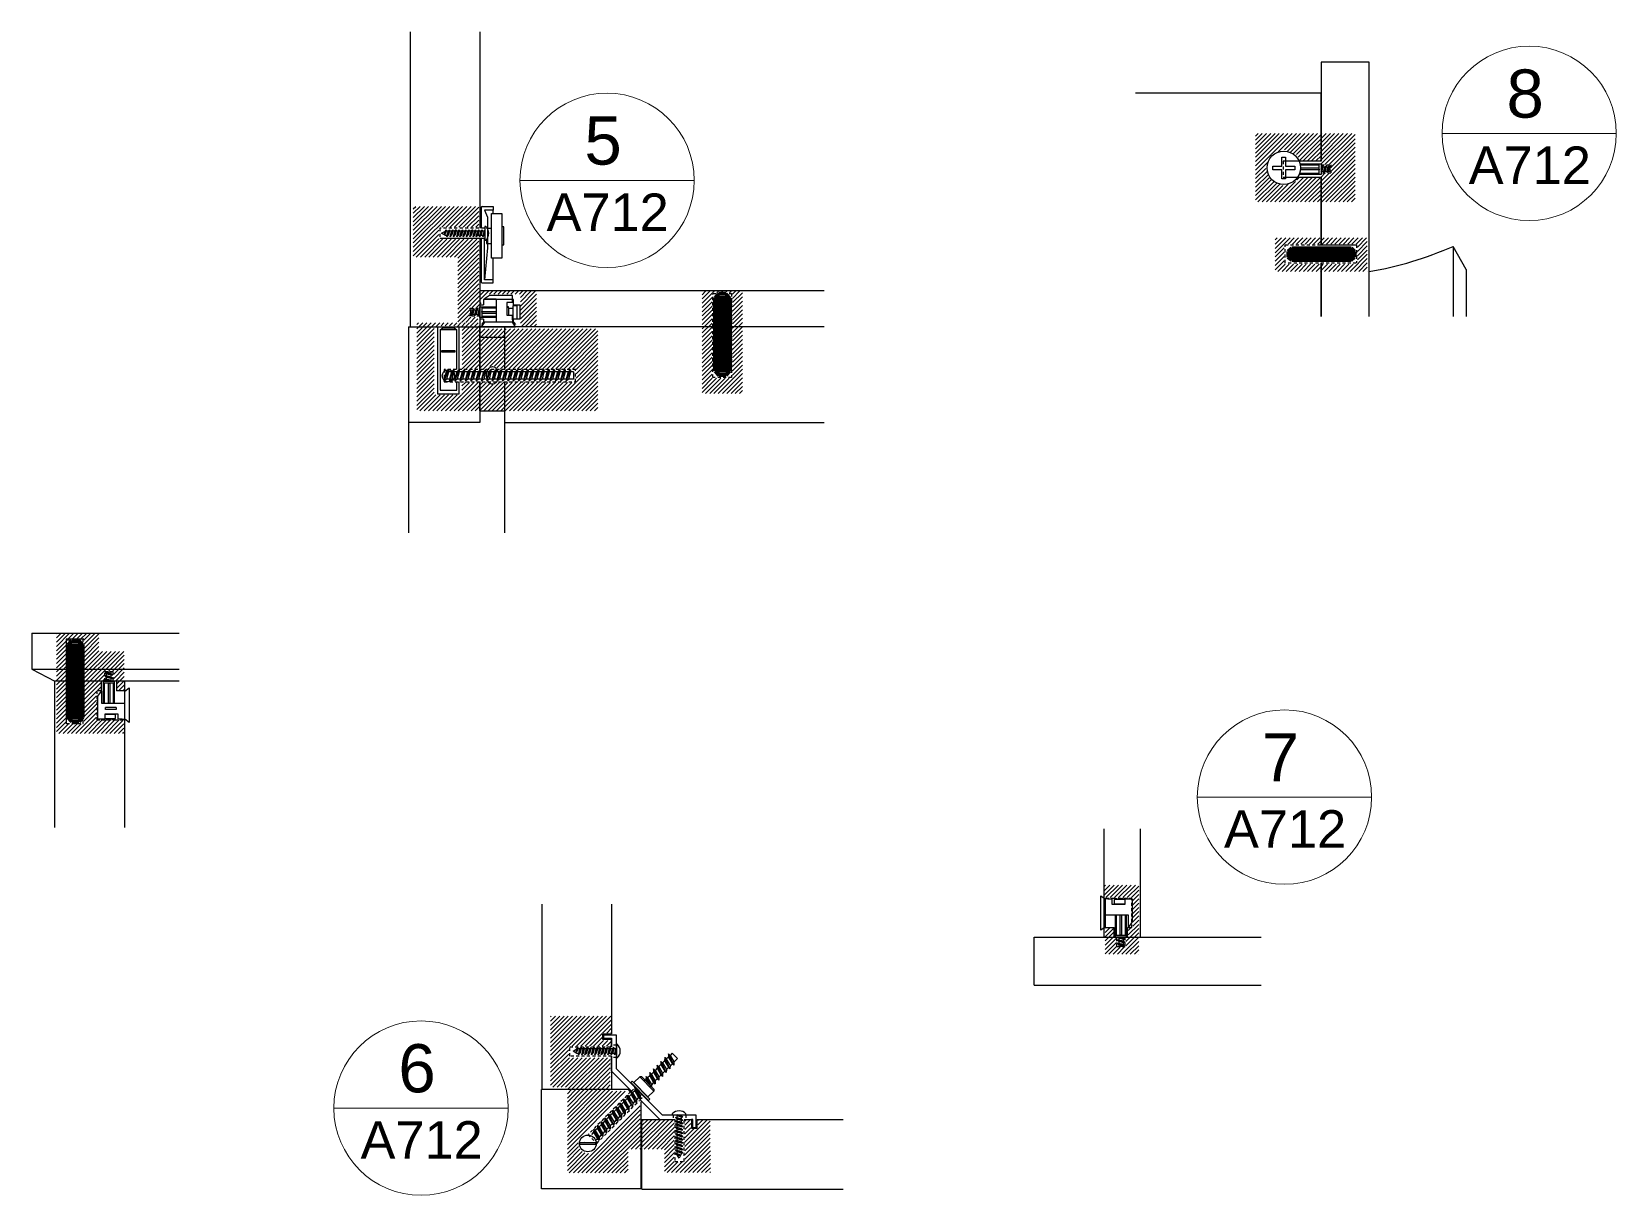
# Model space of a CAD drawing. Header units: centimetres. Extents: x -118 to 1001, y -481 to 203.
# Drawn here: x 216.2 to 282.1, y 147.7 to 196 of the extents above; entities that cross this region are included whole.
import ezdxf
from ezdxf.enums import TextEntityAlignment as Align

# ---------------------------------------------------------------- set-up
doc = ezdxf.new("R2010")
doc.units = ezdxf.units.CM
doc.header["$MEASUREMENT"] = 0
doc.linetypes.add('HIDDEN2', pattern=[0.1875, 0.125, -0.0625])
doc.layers.add('A-ANNO-SYMB', color=253, linetype='Continuous', lineweight=18)
for name, color, linetype in [('A-Furn', 8, 'Continuous'), ('linee di prosp', 6, 'Continuous'), ('linee in prospettp', 252, 'Continuous'), ('retini', 245, 'Continuous'), ('viti e cerniere', 3, 'Continuous')]:
    doc.layers.add(name, color=color, linetype=linetype)
doc.styles.get("Standard").update_dxf_attribs({"font": 'Arial.ttf'})
pattern_1 = [(45, (-139.67396, 139.03277), (-0.088388348, 0.088388348), [])]
pattern_2 = [(45, (-124.91577, 194.43001), (-0.088388348, 0.088388348), [])]
pattern_3 = [(45, (144.39086, -149.11735), (-0.088388348, 0.088388348), [])]

# ---------------------------------------------------------------- blocks, each defined once
blk = doc.blocks.new('tassello')
at = {"layer": 'viti e cerniere', "linetype": 'ByBlock', "lineweight": 100}
for p, q in [((0, 0.513), (0.209, 0.7)), ((0, 0.513), (0, 0.175)), ((0.209, 0), (0, 0.175)), ((0.209, 0.7), (3.709, 0.7)), ((0.209, 0.7), (0.209, 0)), ((0.209, 0.7), (0.209, 0.525)), ((0.209, 0.525), (0.745, 0.525)), ((0.209, 0.35), (0.902, 0.35)), ((0.902, 0.175), (0.209, 0.175)), ((0.745, 0.525), (3.709, 0.525)), ((0.902, 0.35), (0.902, 0.35)), ((0.902, 0.35), (3.709, 0.35)), ((0.902, 0.175), (3.709, 0.175)), ((3.918, 0.513), (3.709, 0.7)), ((3.709, 0.7), (3.709, 0)), ((3.709, 0), (3.918, 0.175)), ((3.918, 0.513), (3.918, 0.175)), ((3.709, 0), (0.209, 0))]:
    blk.add_line(p, q, dxfattribs=at)

msp = doc.modelspace()

# ---------------------------------------------------------------- hatches: boundary and pattern name
at = {"layer": 'retini', "ltscale": 3}
h = msp.add_hatch(dxfattribs=at)
h.set_pattern_fill('ANSI31', color=256)
h.set_pattern_definition(pattern_3)
h.paths.add_polyline_path([(269.778, 191.809), (267.557, 191.809), (267.075, 191.809), (267.075, 188.974), (269.778, 188.974), (269.778, 189.985), (268.845, 189.985), (268.76, 189.84), (268.258, 189.635), (268.056, 189.718, -0.058774), (267.906, 189.781), (267.717, 189.858), (267.487, 190.378), (267.712, 190.935), (268.24, 191.147), (268.803, 190.927), (268.893, 190.691), (269.778, 190.691)])
h.paths.add_polyline_path([(271.206, 191.809), (269.794, 191.809), (269.794, 190.691), (269.816, 190.691), (269.816, 190.524), (270.219, 190.524), (270.219, 190.15), (269.805, 190.15), (269.805, 189.985), (269.794, 189.985), (269.794, 188.974), (271.206, 188.974)])
h = msp.add_hatch(dxfattribs=at)
h.set_pattern_fill('ANSI31', color=256)
h.set_pattern_definition(pattern_2)
h.paths.add_polyline_path([(234.807, 187.428), (233.145, 187.428), (233.145, 187.923), (234.803, 187.923), (234.803, 188.789), (232.083, 188.789), (232.083, 186.684), (233.929, 186.684), (233.929, 183.969), (234.766, 183.97), (234.766, 184.183), (234.403, 184.183), (234.403, 184.592), (234.81, 184.592), (234.845, 184.666), (234.845, 185.275), (234.807, 185.275)])
h.paths.add_polyline_path([(235.228, 185.138), (236.535, 185.138), (236.535, 183.819), (237.201, 183.819), (237.201, 185.275), (234.845, 185.275), (234.845, 184.696), (234.859, 184.696), (234.985, 184.966)])
h = msp.add_hatch(dxfattribs=at)
h.set_pattern_fill('ANSI31', color=256)
h.set_pattern_definition(pattern_3)
h.paths.add_polyline_path([(269.778, 187.481), (267.886, 187.481), (267.886, 186.089), (269.778, 186.089), (269.778, 186.388), (268.262, 186.388), (268.262, 187.224), (269.778, 187.224)])
h.paths.add_polyline_path([(271.71, 187.481), (269.794, 187.481), (269.794, 187.224), (271.299, 187.224), (271.299, 186.388), (269.794, 186.388), (269.794, 186.089), (271.71, 186.089)])
h = msp.add_hatch(dxfattribs=at)
h.set_pattern_fill('ANSI31', color=256)
h.set_pattern_definition(pattern_2)
h.paths.add_polyline_path([(244.492, 185.206), (245.339, 185.206), (245.339, 183.791), (245.753, 183.791), (245.753, 185.269), (244.079, 185.269), (244.079, 183.791), (244.492, 183.791)])
h.paths.add_polyline_path([(244.492, 183.791), (244.079, 183.791), (244.079, 181.022), (245.753, 181.022), (245.753, 183.791), (245.339, 183.791), (245.339, 181.657), (244.492, 181.657)])
h = msp.add_hatch(dxfattribs=at)
h.set_pattern_fill('ANSI31', color=256)
h.set_pattern_definition(pattern_2)
h.paths.add_polyline_path([(232.956, 183.765), (233.17, 183.791), (232.234, 183.791), (232.234, 180.299), (234.845, 180.299), (234.845, 181.477), (234.82, 181.477), (234.105, 181.477), (234.105, 180.96), (232.956, 180.96)])
h.paths.add_polyline_path([(234.845, 183.791), (234.111, 183.791), (234.111, 182.048), (234.845, 182.048)], flags=17)
h.paths.add_polyline_path([(234.845, 183.947), (232.234, 183.947), (232.234, 183.791), (233.17, 183.791), (233.172, 183.825), (233.925, 183.825), (233.925, 183.791), (234.845, 183.791)])
edge = h.paths.add_edge_path()
edge.add_line((235.887, 183.357), (234.845, 183.357))
edge.add_line((234.845, 183.357), (234.845, 182.048))
edge.add_line((234.845, 182.048), (235.161, 182.048))
edge.add_arc((235.375, 181.91), 0.254, 32.73759, 147.26241, ccw=False)
edge.add_line((235.588, 182.048), (235.887, 182.048))
edge.add_line((235.887, 182.048), (235.887, 183.357))
edge = h.paths.add_edge_path()
edge.add_line((235.887, 181.477), (235.583, 181.477))
edge.add_arc((235.392, 181.61), 0.232, 214.73568, 325.26432, ccw=False)
edge.add_line((235.201, 181.477), (234.845, 181.477))
edge.add_line((234.845, 181.477), (234.845, 180.299))
edge.add_line((234.845, 180.299), (235.887, 180.299))
edge.add_line((235.887, 180.299), (235.887, 181.477))
h.paths.add_polyline_path([(235.887, 183.703), (234.845, 183.703), (234.845, 183.357), (235.887, 183.357)])
h.paths.add_polyline_path([(239.754, 183.703), (235.887, 183.703), (235.887, 182.048), (238.85, 182.048), (238.85, 181.477), (235.887, 181.477), (235.887, 180.299), (239.754, 180.299)])
h = msp.add_hatch(dxfattribs=at)
h.set_pattern_fill('ANSI31', color=256)
h.set_pattern_definition(pattern_1)
h.paths.add_polyline_path([(220.079, 170.316), (219.026, 170.316), (219.026, 171.07), (217.258, 171.07), (217.258, 169.571), (217.659, 169.571), (217.659, 170.821), (218.397, 170.817), (218.397, 169.571), (220.079, 169.571)])
h.paths.add_polyline_path([(219.256, 169.511), (219.631, 169.511), (219.631, 169.094), (219.789, 169.094), (219.789, 169.071), (220.079, 169.071), (220.079, 169.571), (218.397, 169.571), (218.397, 169.071), (219.106, 169.071), (219.106, 169.094), (219.256, 169.094)])
h.paths.add_polyline_path([(217.659, 169.571), (217.258, 169.571), (217.258, 169.071), (217.659, 169.071)])
h.paths.add_polyline_path([(217.659, 169.071), (217.258, 169.071), (217.258, 166.91), (220.059, 166.91), (220.059, 167.455), (218.922, 167.455), (218.92, 168.692), (219.106, 168.692), (219.106, 169.071), (218.397, 169.071), (218.397, 167.31), (217.659, 167.31)])
at = {"layer": 'retini'}
h = msp.add_hatch(dxfattribs=at)
h.set_pattern_fill('ANSI31', color=256)
h.set_pattern_definition(pattern_1)
h.paths.add_polyline_path([(220.082, 169.065), (219.767, 169.065), (219.767, 168.682), (220.082, 168.682)])
at = {"layer": 'retini', "ltscale": 3}
h = msp.add_hatch(dxfattribs=at)
h.set_pattern_fill('ANSI31', color=256)
h.set_pattern_definition([(45, (247.22839, -159.88806), (-0.08838835, 0.08838835), [])])
h.paths.add_polyline_path([(261.294, 158.437), (261.183, 158.437), (261.183, 158.454), (260.822, 158.454), (260.822, 157.743), (262.218, 157.743), (262.218, 158.454), (261.784, 158.454), (261.784, 158.434), (261.681, 158.434), (261.681, 158.028), (261.294, 158.028)])
h.paths.add_polyline_path([(261.183, 158.835), (260.821, 158.835), (260.822, 158.454), (261.183, 158.454)], flags=17)
h.paths.add_polyline_path([(262.218, 160.609), (260.796, 160.609), (260.796, 160.091), (261.968, 160.091), (261.968, 158.832), (261.784, 158.832), (261.784, 158.454), (262.218, 158.454)])
h = msp.add_hatch(dxfattribs=at)
h.set_pattern_fill('ANSI31', color=256)
h.set_pattern_definition([(45, (-116.99692, 96.28205), (-0.088388348, 0.088388348), [])])
h.paths.add_polyline_path([(240.303, 155.17), (237.785, 155.17), (237.785, 152.228), (238.483, 152.228), (238.483, 152.142), (240.263, 152.142), (240.263, 153.446), (238.542, 153.446), (238.542, 153.923), (240.298, 153.923), (240.298, 154.161), (239.93, 154.161), (239.93, 154.466), (240.303, 154.466)])
h.paths.add_polyline_path([(241.047, 152.058), (240.263, 152.058), (240.263, 152.122), (238.483, 152.122), (238.483, 148.666), (241.007, 148.666), (241.007, 149.654), (241.544, 149.654), (241.544, 150.852), (241.511, 150.852), (241.511, 151.605), (239.765, 149.848, -2.138287), (239.319, 150.315)])
h.paths.add_polyline_path([(242.923, 150.852), (241.583, 150.852), (241.583, 149.654), (242.519, 149.654), (242.519, 148.677), (244.429, 148.677), (244.414, 150.861), (243.908, 150.861), (243.908, 150.488), (243.611, 150.488), (243.611, 150.856), (243.367, 150.856), (243.367, 149.117), (242.923, 149.117)])

# ---------------------------------------------------------------- linework, layer by layer
at = {"linetype": 'Continuous', "lineweight": 20}
for p, q in [((274.816, 191.819), (282.057, 191.819)), ((236.512, 189.868), (243.753, 189.868)), ((264.651, 164.265), (271.891, 164.265)), ((228.784, 151.354), (236.024, 151.354))]:
    msp.add_line(p, q, dxfattribs=at)
at = {"layer": 'A-ANNO-SYMB', "linetype": 'Continuous', "lineweight": 20}
for centre in [(278.436, 191.819), (240.132, 189.868), (268.271, 164.265), (232.404, 151.354)]:
    msp.add_circle(centre, 3.62, dxfattribs=at)
at = {"layer": 'A-Furn'}
for p, q in [((231.947, 196.039), (231.947, 183.791)), ((234.845, 196.039), (234.845, 187.88)), ((269.794, 194.77), (269.794, 190.661)), ((271.794, 194.77), (269.794, 194.77)), ((271.794, 184.211), (271.794, 194.77)), ((262.089, 193.502), (269.778, 193.502)), ((269.778, 193.502), (269.778, 190.661)), ((269.794, 190.506), (269.794, 190.172)), ((269.778, 190.005), (269.778, 187.187)), ((269.794, 190.005), (269.794, 187.187)), ((234.845, 187.464), (234.845, 183.791)), ((275.284, 187.125), (275.284, 184.211)), ((275.818, 186.164), (275.284, 187.125)), ((269.778, 186.431), (269.778, 184.211)), ((269.794, 186.431), (269.794, 184.211)), ((275.818, 186.164), (275.818, 184.211)), ((234.845, 185.294), (249.149, 185.294)), ((231.887, 183.791), (235.887, 183.791)), ((231.887, 183.791), (231.887, 175.237)), ((231.947, 183.791), (234.845, 183.791)), ((244.526, 183.791), (234.784, 183.791)), ((235.887, 182.016), (235.887, 183.791)), ((235.887, 182.016), (235.887, 183.791)), ((249.149, 183.791), (245.305, 183.791)), ((235.887, 179.815), (235.887, 181.504)), ((235.887, 175.237), (235.887, 181.504)), ((235.887, 179.815), (249.149, 179.815)), ((216.232, 171.071), (222.358, 171.071)), ((216.232, 171.071), (216.232, 169.571)), ((216.232, 169.571), (217.189, 169.071)), ((217.682, 169.071), (217.189, 169.071)), ((222.358, 169.071), (218.372, 169.071)), ((260.78, 158.46), (260.78, 162.947)), ((262.28, 162.947), (262.28, 158.46)), ((237.425, 159.82), (237.425, 152.142)), ((240.323, 159.82), (240.323, 154.434)), ((257.88, 156.454), (257.88, 158.454)), ((257.88, 158.454), (267.31, 158.454)), ((257.88, 156.454), (267.31, 156.454)), ((239.955, 154.197), (239.955, 154.434)), ((239.955, 154.434), (240.323, 154.434)), ((240.323, 154.197), (239.955, 154.197)), ((240.323, 154.197), (240.323, 153.898)), ((240.323, 153.505), (240.323, 152.142)), ((237.412, 147.998), (237.412, 152.122)), ((241.025, 152.122), (237.412, 152.122)), ((237.425, 152.142), (240.323, 152.142)), ((241.113, 152.034), (241.025, 152.122)), ((241.544, 147.998), (241.544, 151.608)), ((241.583, 150.882), (242.946, 150.882)), ((241.583, 147.984), (241.583, 150.882)), ((243.339, 150.882), (243.697, 150.882)), ((243.638, 150.882), (243.638, 150.514)), ((243.875, 150.882), (249.944, 150.882)), ((243.875, 150.514), (243.875, 150.882)), ((243.638, 150.514), (243.875, 150.514)), ((241.544, 147.998), (237.412, 147.998)), ((241.583, 147.984), (249.944, 147.984))]:
    msp.add_line(p, q, dxfattribs=at)
for points in [[(217.189, 163.001), (217.189, 169.071)], [(220.087, 169.071), (220.087, 163.001)]]:
    msp.add_lwpolyline(points, dxfattribs=at)
msp.add_arc((269.038, 201.608), 15.773, 280.06312, 293.32812, dxfattribs=at)
at = {"layer": 'linee di prosp', "linetype": 'HIDDEN2'}
for p, q in [((268.212, 190.671), (268.212, 190.005)), ((269.793, 190.506), (270.195, 190.506)), ((270.195, 190.508), (270.195, 190.175)), ((270.195, 190.172), (269.793, 190.172)), ((235.036, 187.88), (233.186, 187.88)), ((233.186, 187.88), (233.186, 187.464)), ((268.3, 186.437), (268.3, 187.187)), ((268.3, 187.187), (269.776, 187.187)), ((271.259, 187.192), (271.259, 186.446)), ((271.257, 186.431), (268.331, 186.431)), ((244.526, 183.776), (244.526, 185.175)), ((244.526, 185.175), (245.305, 185.175)), ((245.305, 185.175), (245.305, 183.776)), ((234.443, 184.224), (234.443, 184.557)), ((234.443, 184.557), (234.845, 184.557)), ((234.845, 184.224), (234.443, 184.224)), ((234.999, 183.981), (234.845, 183.791)), ((234.999, 184.1), (234.999, 183.981)), ((236.247, 183.982), (236.412, 183.791)), ((238.819, 182.016), (233.373, 182.016)), ((233.373, 182.016), (233.373, 181.504)), ((238.819, 181.504), (238.819, 182.016)), ((233.373, 181.504), (238.819, 181.504)), ((217.682, 167.323), (217.682, 170.798)), ((217.682, 170.798), (218.363, 170.798)), ((218.372, 167.323), (218.372, 170.798)), ((219.27, 169.074), (219.27, 169.475)), ((219.27, 169.475), (219.604, 169.475)), ((219.604, 169.475), (219.604, 169.074)), ((218.938, 168.675), (218.938, 167.471)), ((219.124, 168.675), (218.938, 168.675)), ((217.682, 167.323), (218.372, 167.323)), ((218.938, 167.471), (219.668, 167.471)), ((219.668, 167.471), (219.124, 167.471)), ((219.668, 167.471), (220.087, 167.471)), ((261.204, 160.06), (260.786, 160.06)), ((261.204, 160.06), (261.749, 160.06)), ((261.935, 160.06), (261.204, 160.06)), ((261.935, 158.856), (261.935, 160.06)), ((261.313, 158.052), (261.313, 158.454)), ((261.649, 158.052), (261.315, 158.052)), ((261.647, 158.454), (261.647, 158.052)), ((238.582, 153.505), (238.582, 153.898)), ((238.582, 153.898), (240.323, 153.898)), ((240.323, 153.505), (238.582, 153.505)), ((241.113, 152.034), (239.341, 150.252)), ((239.703, 149.891), (241.476, 151.674)), ((242.946, 150.882), (242.946, 149.141)), ((243.339, 149.141), (243.339, 150.882)), ((239.341, 150.252), (239.703, 149.891)), ((242.946, 149.141), (243.339, 149.141))]:
    msp.add_line(p, q, dxfattribs=at)
at = {"layer": 'linee di prosp'}
for p, q in [((269.796, 190.661), (268.212, 190.661)), ((268.212, 190.005), (269.796, 190.005)), ((234.907, 188.754), (234.907, 187.88)), ((234.94, 188.781), (235.407, 188.781)), ((235.407, 188.635), (235.04, 188.635)), ((235.04, 188.635), (235.161, 188.336)), ((235.161, 188.336), (235.161, 187.071)), ((235.407, 188.781), (235.407, 188.635)), ((233.186, 187.464), (235.04, 187.464)), ((234.907, 187.464), (234.907, 185.638)), ((235.04, 185.735), (235.04, 187.464)), ((235.161, 187.071), (235.04, 185.735)), ((269.776, 187.187), (271.259, 187.192)), ((235.407, 185.735), (235.04, 185.735)), ((235.407, 185.616), (235.407, 185.735)), ((234.935, 185.616), (235.407, 185.616)), ((236.247, 184.919), (234.999, 184.919)), ((234.999, 184.919), (234.999, 184.696)), ((236.247, 184.696), (236.247, 184.919)), ((233.091, 183.791), (233.091, 181.001)), ((233.989, 182.016), (233.989, 183.791)), ((234.845, 183.791), (234.845, 182.016)), ((234.845, 182.016), (234.845, 183.791)), ((236.247, 183.982), (236.247, 184.1)), ((234.845, 183.357), (235.887, 183.357)), ((233.989, 181.001), (233.989, 181.504)), ((234.845, 180.299), (234.845, 181.504)), ((234.845, 181.504), (234.845, 179.815)), ((233.091, 181.001), (233.989, 181.001)), ((234.845, 179.815), (231.887, 179.815)), ((234.845, 180.299), (235.887, 180.299)), ((216.232, 169.571), (217.682, 169.571)), ((218.372, 169.571), (222.358, 169.571)), ((219.124, 169.071), (219.124, 168.675)), ((219.76, 169.071), (219.76, 168.675)), ((220.087, 168.675), (219.76, 168.675)), ((260.786, 158.856), (261.204, 158.856)), ((261.204, 158.46), (261.204, 158.856)), ((261.749, 158.46), (261.749, 158.856)), ((261.749, 158.856), (261.935, 158.856))]:
    msp.add_line(p, q, dxfattribs=at)
msp.add_lwpolyline([(235.33, 188.489), (235.759, 188.489), (235.759, 186.643), (235.33, 186.643)], close=True, dxfattribs=at)
for points in [[(235.33, 187.873), (235.118, 187.873)], [(235.759, 187.196), (235.851, 187.196), (235.851, 187.945), (235.759, 187.945)], [(235.118, 187.411), (235.118, 187.249), (235.33, 187.249)], [(234.845, 184.696), (234.999, 184.696)], [(236.247, 184.696), (236.512, 184.696), (236.512, 184.1), (236.247, 184.1)]]:
    msp.add_lwpolyline(points, dxfattribs=at)
at = {"layer": 'linee di prosp', "linetype": 'HIDDEN2'}
for points in [[(234.999, 184.1), (234.845, 184.1)], [(245.305, 183.8), (245.305, 181.688), (244.526, 181.688), (244.526, 183.8)]]:
    msp.add_lwpolyline(points, dxfattribs=at)
at = {"layer": 'linee di prosp'}
for centre, start, end in [((234.938, 188.75), 87.1352, 172.88428), ((234.937, 185.647), 198.03104, 272.8648)]:
    msp.add_arc(centre, 0.0309, start, end, dxfattribs=at)
msp.add_ellipse((235.379, 181.77), major_axis=(0, -0.369), ratio=0.677452, dxfattribs=at)
at = {"layer": 'linee in prospettp'}
for p, q in [((235.407, 188.489), (235.407, 188.635)), ((235.407, 185.735), (235.407, 186.643))]:
    msp.add_line(p, q, dxfattribs=at)
at = {"layer": 'retini'}
for p, q in [((217.659, 170.821), (217.659, 167.31)), ((218.397, 170.817), (217.659, 170.821))]:
    msp.add_line(p, q, dxfattribs=at)
at = {"layer": 'viti e cerniere'}
for p, q in [((268.318, 190.837), (268.318, 190.462)), ((268.318, 190.306), (268.318, 189.926)), ((268.919, 190.557), (269.793, 190.557)), ((268.928, 190.514), (269.713, 190.514)), ((269.713, 190.302), (268.934, 190.302)), ((269.713, 190.372), (268.939, 190.372)), ((269.713, 190.114), (269.713, 190.557)), ((269.713, 190.337), (269.713, 190.372)), ((269.713, 190.32), (269.713, 190.355)), ((269.713, 190.337), (269.713, 190.302)), ((269.793, 190.557), (269.793, 190.114)), ((269.793, 190.43), (269.818, 190.43)), ((269.827, 190.244), (269.904, 190.244)), ((269.877, 190.43), (269.953, 190.43)), ((269.963, 190.244), (270.039, 190.244)), ((270.013, 190.43), (270.089, 190.43)), ((270.098, 190.244), (270.175, 190.244)), ((270.175, 190.43), (270.148, 190.43)), ((270.175, 190.244), (270.175, 190.43)), ((269.793, 190.114), (268.883, 190.114)), ((269.713, 190.154), (268.899, 190.154)), ((233.53, 187.763), (233.453, 187.763)), ((233.665, 187.763), (233.589, 187.763)), ((233.801, 187.763), (233.724, 187.763)), ((233.936, 187.763), (233.86, 187.763)), ((234.072, 187.763), (233.995, 187.763)), ((234.207, 187.763), (234.131, 187.763)), ((234.343, 187.763), (234.267, 187.763)), ((234.479, 187.763), (234.402, 187.763)), ((234.614, 187.763), (234.538, 187.763)), ((234.75, 187.763), (234.673, 187.763)), ((234.885, 187.763), (234.809, 187.763)), ((235.021, 187.763), (234.944, 187.763)), ((234.835, 187.577), (234.759, 187.577)), ((234.971, 187.577), (234.895, 187.577)), ((235.055, 187.577), (235.03, 187.577)), ((235.247, 185.095), (235.036, 184.944)), ((236.2, 185.095), (235.247, 185.095)), ((236.2, 184.794), (236.2, 185.095)), ((234.539, 184.486), (234.463, 184.486)), ((234.463, 184.486), (234.463, 184.299)), ((234.675, 184.486), (234.599, 184.486)), ((234.811, 184.486), (234.734, 184.486)), ((234.845, 184.173), (234.845, 184.616)), ((234.845, 184.616), (235.528, 184.616)), ((234.925, 184.616), (234.925, 184.173)), ((234.925, 184.576), (235.528, 184.576)), ((234.925, 184.392), (234.925, 184.427)), ((234.925, 184.427), (235.528, 184.427)), ((234.925, 184.41), (234.925, 184.375)), ((234.925, 184.392), (234.925, 184.357)), ((234.925, 184.357), (235.528, 184.357)), ((235.036, 184.944), (235.528, 184.944)), ((235.528, 184.944), (235.528, 184.081)), ((236.2, 184.794), (235.969, 184.794)), ((235.969, 184.794), (235.969, 184.272)), ((236.045, 184.618), (235.969, 184.618)), ((236.045, 184.58), (236.045, 184.618)), ((236.045, 184.58), (236.045, 184.542)), ((236.221, 184.542), (236.045, 184.542)), ((236.045, 184.542), (236.045, 184.272)), ((233.194, 183.665), (233.304, 183.747)), ((233.304, 183.747), (233.782, 183.747)), ((233.782, 183.747), (233.887, 183.665)), ((234.463, 184.299), (234.49, 184.299)), ((234.625, 184.299), (234.549, 184.299)), ((234.761, 184.299), (234.684, 184.299)), ((234.845, 184.299), (234.82, 184.299)), ((235.528, 184.173), (234.845, 184.173)), ((235.036, 183.981), (234.9, 183.791)), ((234.9, 183.791), (236.336, 183.791)), ((235.528, 184.216), (234.925, 184.216)), ((236.2, 183.981), (235.036, 183.981)), ((235.528, 184.081), (235.528, 183.981)), ((235.969, 184.272), (236.2, 184.272)), ((236.2, 184.081), (236.2, 184.272)), ((236.221, 184.246), (236.2, 184.246)), ((236.2, 184.09), (236.2, 183.99)), ((236.336, 183.791), (236.2, 183.981)), ((233.673, 181.922), (233.549, 181.922)), ((233.894, 181.922), (233.769, 181.922)), ((234.114, 181.922), (233.99, 181.922)), ((234.334, 181.922), (234.21, 181.922)), ((234.554, 181.922), (234.43, 181.922)), ((234.774, 181.922), (234.65, 181.922)), ((234.994, 181.922), (234.87, 181.922)), ((235.215, 181.922), (235.09, 181.922)), ((235.435, 181.922), (235.311, 181.922)), ((235.655, 181.922), (235.531, 181.922)), ((235.875, 181.922), (235.751, 181.922)), ((236.095, 181.922), (235.971, 181.922)), ((236.315, 181.922), (236.191, 181.922)), ((236.536, 181.922), (236.411, 181.922)), ((236.756, 181.922), (236.631, 181.922)), ((236.976, 181.922), (236.852, 181.922)), ((237.196, 181.922), (237.072, 181.922)), ((237.416, 181.922), (237.292, 181.922)), ((237.636, 181.922), (237.512, 181.922)), ((237.856, 181.922), (237.732, 181.922)), ((238.077, 181.922), (237.952, 181.922)), ((238.297, 181.922), (238.173, 181.922)), ((238.517, 181.922), (238.393, 181.922)), ((238.737, 181.922), (238.613, 181.922)), ((238.737, 181.922), (238.737, 181.608)), ((233.592, 181.619), (233.468, 181.62)), ((233.813, 181.619), (233.688, 181.619)), ((234.033, 181.618), (233.908, 181.619)), ((234.253, 181.618), (234.127, 181.618)), ((234.473, 181.617), (234.347, 181.618)), ((234.693, 181.617), (234.566, 181.617)), ((234.913, 181.616), (234.786, 181.617)), ((235.134, 181.616), (235.006, 181.616)), ((235.354, 181.615), (235.225, 181.616)), ((235.574, 181.615), (235.445, 181.615)), ((235.794, 181.614), (235.665, 181.615)), ((236.014, 181.614), (235.884, 181.614)), ((236.234, 181.613), (236.104, 181.614)), ((236.455, 181.613), (236.324, 181.613)), ((236.675, 181.613), (236.543, 181.613)), ((236.895, 181.612), (236.763, 181.612)), ((237.115, 181.612), (236.983, 181.612)), ((237.335, 181.611), (237.202, 181.611)), ((237.555, 181.611), (237.422, 181.611)), ((237.775, 181.61), (237.642, 181.61)), ((237.996, 181.61), (237.861, 181.61)), ((238.216, 181.609), (238.081, 181.609)), ((238.436, 181.609), (238.301, 181.609)), ((238.737, 181.608), (238.52, 181.608)), ((219.532, 169.455), (219.346, 169.455)), ((219.346, 169.455), (219.346, 169.429)), ((219.346, 169.293), (219.346, 169.37)), ((219.346, 169.158), (219.346, 169.234)), ((219.532, 169.379), (219.532, 169.455)), ((219.532, 169.243), (219.532, 169.32)), ((219.532, 169.108), (219.532, 169.184)), ((218.982, 168.449), (219.132, 168.66)), ((219.132, 168.66), (219.132, 168.168)), ((219.22, 168.168), (219.22, 169.074)), ((219.22, 169.074), (219.663, 169.074)), ((219.663, 168.994), (219.22, 168.994)), ((219.263, 168.168), (219.263, 168.994)), ((219.346, 169.074), (219.346, 169.099)), ((219.439, 168.994), (219.404, 168.994)), ((219.404, 168.994), (219.404, 168.168)), ((219.457, 168.994), (219.422, 168.994)), ((219.439, 168.994), (219.474, 168.994)), ((219.474, 168.994), (219.474, 168.168)), ((219.623, 168.994), (219.623, 168.168)), ((219.663, 169.074), (219.663, 168.168)), ((220.095, 168.66), (220.286, 168.796)), ((220.095, 167.496), (220.095, 168.66)), ((220.286, 168.796), (220.286, 167.36)), ((218.982, 167.496), (218.982, 168.449)), ((219.132, 168.168), (219.995, 168.168)), ((219.301, 167.905), (219.301, 167.985)), ((219.744, 167.985), (219.301, 167.985)), ((219.301, 167.985), (219.301, 167.985)), ((219.374, 167.905), (219.301, 167.905)), ((219.386, 167.905), (219.374, 167.905)), ((219.669, 167.905), (219.386, 167.905)), ((219.744, 167.905), (219.669, 167.905)), ((219.744, 167.985), (219.744, 167.905)), ((219.995, 168.168), (220.095, 168.168)), ((219.283, 167.496), (218.982, 167.496)), ((219.283, 167.496), (219.283, 167.727)), ((219.283, 167.727), (219.804, 167.727)), ((219.293, 167.697), (219.293, 167.727)), ((219.589, 167.697), (219.589, 167.727)), ((219.804, 167.727), (219.804, 167.496)), ((219.995, 167.496), (219.804, 167.496)), ((219.995, 167.496), (220.095, 167.496)), ((220.286, 167.36), (220.095, 167.496)), ((260.639, 158.735), (260.639, 160.171)), ((260.639, 160.171), (260.83, 160.035)), ((260.83, 160.035), (260.83, 158.871)), ((260.93, 160.035), (260.83, 160.035)), ((260.93, 160.035), (261.121, 160.035)), ((261.121, 159.804), (261.121, 160.035)), ((261.643, 160.007), (261.204, 160.007)), ((261.204, 160.007), (261.204, 159.83)), ((261.642, 160.035), (261.943, 160.035)), ((261.642, 160.035), (261.642, 159.804)), ((261.943, 160.035), (261.943, 159.082)), ((260.93, 159.363), (260.83, 159.363)), ((261.793, 159.363), (260.93, 159.363)), ((261.642, 159.804), (261.121, 159.804)), ((261.204, 159.83), (261.643, 159.83)), ((261.255, 158.454), (261.255, 159.363)), ((261.294, 158.534), (261.294, 159.363)), ((261.329, 159.83), (261.329, 159.804)), ((261.443, 158.534), (261.443, 159.363)), ((261.513, 158.534), (261.513, 159.363)), ((261.624, 159.83), (261.624, 159.804)), ((261.655, 159.363), (261.655, 158.534)), ((261.697, 159.363), (261.697, 158.454)), ((261.793, 158.871), (261.793, 159.363)), ((260.83, 158.871), (260.639, 158.735)), ((261.943, 159.082), (261.793, 158.871)), ((261.255, 158.534), (261.697, 158.534)), ((261.697, 158.454), (261.255, 158.454)), ((261.385, 158.42), (261.385, 158.343)), ((261.385, 158.284), (261.385, 158.207)), ((261.385, 158.148), (261.385, 158.072)), ((261.385, 158.072), (261.571, 158.072)), ((261.478, 158.534), (261.443, 158.534)), ((261.461, 158.534), (261.496, 158.534)), ((261.478, 158.534), (261.513, 158.534)), ((261.571, 158.454), (261.571, 158.429)), ((261.571, 158.37), (261.571, 158.293)), ((261.571, 158.234), (261.571, 158.158)), ((261.571, 158.072), (261.571, 158.099)), ((240.323, 154.382), (239.982, 154.382)), ((239.982, 154.382), (239.982, 154.256)), ((239.982, 154.256), (240.323, 154.256)), ((240.519, 154.382), (240.323, 154.382)), ((240.323, 154.256), (240.323, 154.197)), ((240.323, 153.898), (240.323, 154.197)), ((240.519, 152.987), (240.519, 154.382)), ((238.993, 153.813), (238.917, 153.813)), ((239.129, 153.813), (239.052, 153.813)), ((239.265, 153.813), (239.188, 153.813)), ((239.4, 153.813), (239.324, 153.813)), ((239.536, 153.813), (239.459, 153.813)), ((239.671, 153.813), (239.595, 153.813)), ((239.807, 153.813), (239.73, 153.813)), ((239.942, 153.813), (239.866, 153.813)), ((240.078, 153.813), (240.002, 153.813)), ((240.214, 153.813), (240.137, 153.813)), ((240.299, 153.627), (240.223, 153.627)), ((240.349, 153.813), (240.273, 153.813)), ((240.323, 152.882), (240.323, 153.505)), ((240.435, 153.627), (240.358, 153.627)), ((240.485, 153.813), (240.408, 153.813)), ((240.519, 153.627), (240.494, 153.627)), ((242.68, 153.475), (242.593, 153.387)), ((242.836, 153.631), (242.748, 153.543)), ((242.836, 153.631), (243.058, 153.409)), ((243.058, 153.409), (242.905, 153.256)), ((241.146, 152.058), (240.323, 152.882)), ((240.519, 152.987), (242.428, 151.078)), ((242.059, 152.85), (241.972, 152.762)), ((242.215, 153.006), (242.127, 152.918)), ((242.37, 153.162), (242.282, 153.074)), ((242.379, 152.729), (242.284, 152.634)), ((242.525, 153.319), (242.437, 153.23)), ((242.534, 152.885), (242.439, 152.79)), ((242.69, 153.04), (242.594, 152.945)), ((242.845, 153.196), (242.75, 153.1)), ((241.118, 152.411), (241.181, 152.473)), ((241.849, 151.668), (241.118, 152.411)), ((241.181, 152.473), (241.912, 151.729)), ((241.283, 152.07), (241.195, 151.982)), ((241.248, 152.41), (241.495, 152.651)), ((241.828, 151.816), (241.248, 152.41)), ((241.369, 152.156), (241.351, 152.138)), ((241.495, 152.651), (242.075, 152.057)), ((241.573, 152.648), (241.495, 152.651)), ((241.573, 152.648), (242.072, 152.137)), ((241.645, 152.497), (241.708, 152.51)), ((241.749, 152.538), (241.715, 152.504)), ((241.904, 152.694), (241.816, 152.606)), ((242.075, 152.057), (241.828, 151.816)), ((241.924, 152.211), (241.939, 152.274)), ((242.067, 152.417), (241.974, 152.323)), ((242.072, 152.137), (242.075, 152.057)), ((242.223, 152.573), (242.129, 152.479)), ((240.662, 151.445), (240.575, 151.357)), ((240.817, 151.601), (240.73, 151.513)), ((240.973, 151.758), (240.885, 151.669)), ((241.128, 151.914), (241.04, 151.826)), ((241.134, 151.483), (241.042, 151.391)), ((241.289, 151.639), (241.197, 151.546)), ((241.445, 151.794), (241.353, 151.702)), ((242.323, 150.882), (241.499, 151.705)), ((241.586, 151.935), (241.508, 151.857)), ((241.912, 151.729), (241.849, 151.668)), ((240.041, 150.821), (239.954, 150.733)), ((240.196, 150.977), (240.109, 150.889)), ((240.352, 151.133), (240.264, 151.045)), ((240.507, 151.289), (240.419, 151.201)), ((240.512, 150.86), (240.421, 150.769)), ((240.667, 151.016), (240.576, 150.925)), ((240.823, 151.171), (240.732, 151.08)), ((240.978, 151.327), (240.887, 151.236)), ((242.323, 150.882), (242.946, 150.882)), ((242.428, 151.078), (243.823, 151.078)), ((243.032, 151.042), (243.032, 150.965)), ((243.032, 150.906), (243.032, 150.829)), ((243.032, 150.77), (243.032, 150.694)), ((243.218, 151.076), (243.218, 151.051)), ((243.218, 150.992), (243.218, 150.915)), ((243.218, 150.856), (243.218, 150.78)), ((243.339, 150.882), (243.638, 150.882)), ((243.697, 150.882), (243.638, 150.882)), ((243.697, 150.541), (243.697, 150.882)), ((243.823, 151.078), (243.823, 150.882)), ((243.823, 150.882), (243.823, 150.541)), ((239.575, 150.353), (239.488, 150.264)), ((239.731, 150.509), (239.643, 150.421)), ((239.734, 150.081), (239.645, 149.992)), ((239.886, 150.665), (239.798, 150.577)), ((239.889, 150.237), (239.8, 150.148)), ((240.045, 150.392), (239.956, 150.303)), ((240.2, 150.548), (240.111, 150.459)), ((240.356, 150.704), (240.266, 150.614)), ((243.032, 150.635), (243.032, 150.558)), ((243.032, 150.499), (243.032, 150.423)), ((243.032, 150.364), (243.032, 150.287)), ((243.032, 150.228), (243.032, 150.152)), ((243.032, 150.092), (243.032, 150.016)), ((243.823, 150.541), (243.697, 150.541)), ((243.032, 149.957), (243.032, 149.88)), ((243.032, 149.821), (243.032, 149.745)), ((243.032, 149.686), (243.032, 149.609)), ((243.032, 149.55), (243.032, 149.474))]:
    msp.add_line(p, q, dxfattribs=at)
at = {"layer": 'viti e cerniere', "linetype": 'HIDDEN2'}
for p, q in [((240.519, 153.964), (240.323, 153.964)), ((240.519, 153.448), (240.323, 153.448)), ((241.146, 152.058), (241.297, 152.209)), ((241.499, 151.705), (241.65, 151.856)), ((242.884, 151.078), (242.884, 150.882)), ((243.4, 151.078), (243.4, 150.882))]:
    msp.add_line(p, q, dxfattribs=at)
at = {"layer": 'viti e cerniere'}
for points in [[(268.163, 190.306), (267.788, 190.306), (267.788, 190.462), (268.163, 190.462)], [(268.163, 190.462), (268.163, 190.837), (268.318, 190.837)], [(268.318, 189.926), (268.163, 189.926), (268.163, 190.306)], [(268.318, 190.462), (268.699, 190.462), (268.699, 190.306), (268.318, 190.306)], [(269.793, 190.212), (269.827, 190.244), (269.877, 190.43), (269.877, 190.487), (269.793, 190.256)], [(269.793, 190.337), (269.818, 190.43), (269.877, 190.487)], [(269.904, 190.188), (269.963, 190.244), (270.013, 190.43), (270.013, 190.487), (269.904, 190.188), (269.904, 190.244), (269.953, 190.43), (270.013, 190.487)], [(270.039, 190.188), (270.098, 190.244), (270.148, 190.43), (270.148, 190.487), (270.039, 190.188), (270.039, 190.244), (270.089, 190.43), (270.148, 190.487)], [(233.48, 187.577), (233.42, 187.577), (233.259, 187.67), (233.389, 187.745)], [(233.453, 187.82), (233.389, 187.745), (233.382, 187.72), (233.382, 187.626), (233.453, 187.82), (233.453, 187.763), (233.428, 187.669), (233.382, 187.626)], [(233.589, 187.82), (233.53, 187.763), (233.48, 187.577), (233.48, 187.52), (233.589, 187.82), (233.589, 187.763), (233.539, 187.577), (233.48, 187.52)], [(233.724, 187.82), (233.665, 187.763), (233.615, 187.577), (233.615, 187.52), (233.724, 187.82), (233.724, 187.763), (233.674, 187.577), (233.615, 187.52)], [(233.86, 187.82), (233.801, 187.763), (233.751, 187.577), (233.751, 187.52), (233.86, 187.82), (233.86, 187.763), (233.81, 187.577), (233.751, 187.52)], [(233.995, 187.82), (233.936, 187.763), (233.886, 187.577), (233.886, 187.52), (233.995, 187.82), (233.995, 187.763), (233.945, 187.577), (233.886, 187.52)], [(234.131, 187.82), (234.072, 187.763), (234.022, 187.577), (234.022, 187.52), (234.131, 187.82), (234.131, 187.763), (234.081, 187.577), (234.022, 187.52)], [(234.267, 187.82), (234.207, 187.763), (234.158, 187.577), (234.158, 187.52), (234.267, 187.82), (234.267, 187.763), (234.217, 187.577), (234.158, 187.52)], [(234.402, 187.82), (234.343, 187.763), (234.293, 187.577), (234.293, 187.52), (234.402, 187.82), (234.402, 187.763), (234.352, 187.577), (234.293, 187.52)], [(234.538, 187.82), (234.479, 187.763), (234.429, 187.577), (234.429, 187.52), (234.538, 187.82), (234.538, 187.763), (234.488, 187.577), (234.429, 187.52)], [(234.673, 187.82), (234.614, 187.763), (234.564, 187.577), (234.564, 187.52), (234.673, 187.82), (234.673, 187.763), (234.623, 187.577), (234.564, 187.52)], [(234.809, 187.82), (234.75, 187.763), (234.7, 187.577), (234.7, 187.52), (234.809, 187.82), (234.809, 187.763), (234.759, 187.577), (234.7, 187.52)], [(234.944, 187.82), (234.885, 187.763), (234.835, 187.577), (234.835, 187.52), (234.944, 187.82), (234.944, 187.763), (234.895, 187.577), (234.835, 187.52)], [(235.055, 187.796), (235.021, 187.763), (234.971, 187.577), (234.971, 187.52), (235.055, 187.751)], [(235.055, 187.67), (235.03, 187.577), (234.971, 187.52)], [(234.599, 184.542), (234.539, 184.486), (234.49, 184.299), (234.49, 184.243), (234.599, 184.542), (234.599, 184.486), (234.549, 184.299), (234.49, 184.243)], [(234.734, 184.542), (234.675, 184.486), (234.625, 184.299), (234.625, 184.243), (234.734, 184.542), (234.734, 184.486), (234.684, 184.299), (234.625, 184.243)], [(234.845, 184.518), (234.811, 184.486), (234.761, 184.299), (234.761, 184.243), (234.845, 184.474)], [(234.845, 184.392), (234.82, 184.299), (234.761, 184.243)], [(233.887, 182.016), (233.887, 183.665), (233.194, 183.665), (233.194, 181.161), (233.887, 181.161), (233.887, 181.504)], [(233.549, 182.014), (233.453, 181.922), (233.372, 181.62), (233.372, 181.528), (233.549, 182.014), (233.549, 181.922), (233.468, 181.62), (233.372, 181.528)], [(233.769, 182.014), (233.673, 181.922), (233.592, 181.62), (233.592, 181.528), (233.769, 182.014), (233.769, 181.922), (233.688, 181.62), (233.592, 181.528)], [(233.99, 182.014), (233.894, 181.922), (233.813, 181.62), (233.813, 181.528), (233.99, 182.014), (233.99, 181.922), (233.909, 181.62), (233.813, 181.528)], [(234.21, 182.014), (234.114, 181.922), (234.033, 181.62), (234.033, 181.528), (234.21, 182.014), (234.21, 181.922), (234.129, 181.62), (234.033, 181.528)], [(234.43, 182.014), (234.334, 181.922), (234.253, 181.62), (234.253, 181.528), (234.43, 182.014), (234.43, 181.922), (234.349, 181.62), (234.253, 181.528)], [(234.65, 182.014), (234.554, 181.922), (234.473, 181.62), (234.473, 181.528), (234.65, 182.014), (234.65, 181.922), (234.569, 181.62), (234.473, 181.528)], [(234.87, 182.014), (234.774, 181.922), (234.693, 181.62), (234.693, 181.528), (234.87, 182.014), (234.87, 181.922), (234.789, 181.62), (234.693, 181.528)], [(235.09, 182.014), (234.994, 181.922), (234.913, 181.62), (234.913, 181.528), (235.09, 182.014), (235.09, 181.922), (235.009, 181.62), (234.913, 181.528)], [(235.311, 182.014), (235.215, 181.922), (235.134, 181.62), (235.134, 181.528), (235.311, 182.014), (235.311, 181.922), (235.229, 181.62), (235.134, 181.528)], [(235.531, 182.014), (235.435, 181.922), (235.354, 181.62), (235.354, 181.528), (235.531, 182.014), (235.531, 181.922), (235.45, 181.62), (235.354, 181.528)], [(235.751, 182.014), (235.655, 181.922), (235.574, 181.62), (235.574, 181.528), (235.751, 182.014), (235.751, 181.922), (235.67, 181.62), (235.574, 181.528)], [(235.971, 182.014), (235.875, 181.922), (235.794, 181.62), (235.794, 181.528), (235.971, 182.014), (235.971, 181.922), (235.89, 181.62), (235.794, 181.528)], [(236.191, 182.014), (236.095, 181.922), (236.014, 181.62), (236.014, 181.528), (236.191, 182.014), (236.191, 181.922), (236.11, 181.62), (236.014, 181.528)], [(236.411, 182.014), (236.315, 181.922), (236.234, 181.62), (236.234, 181.528), (236.411, 182.014), (236.411, 181.922), (236.33, 181.62), (236.234, 181.528)], [(236.631, 182.014), (236.536, 181.922), (236.455, 181.62), (236.455, 181.528), (236.631, 182.014), (236.631, 181.922), (236.55, 181.62), (236.455, 181.528)], [(236.852, 182.014), (236.756, 181.922), (236.675, 181.62), (236.675, 181.528), (236.852, 182.014), (236.852, 181.922), (236.771, 181.62), (236.675, 181.528)], [(237.072, 182.014), (236.976, 181.922), (236.895, 181.62), (236.895, 181.528), (237.072, 182.014), (237.072, 181.922), (236.991, 181.62), (236.895, 181.528)], [(237.292, 182.014), (237.196, 181.922), (237.115, 181.62), (237.115, 181.528), (237.292, 182.014), (237.292, 181.922), (237.211, 181.62), (237.115, 181.528)], [(237.512, 182.014), (237.416, 181.922), (237.335, 181.62), (237.335, 181.528), (237.512, 182.014), (237.512, 181.922), (237.431, 181.62), (237.335, 181.528)], [(237.732, 182.014), (237.636, 181.922), (237.555, 181.62), (237.555, 181.528), (237.732, 182.014), (237.732, 181.922), (237.651, 181.62), (237.555, 181.528)], [(237.952, 182.014), (237.856, 181.922), (237.775, 181.62), (237.775, 181.528), (237.952, 182.014), (237.952, 181.922), (237.871, 181.62), (237.775, 181.528)], [(238.173, 182.014), (238.077, 181.922), (237.996, 181.62), (237.996, 181.528), (238.173, 182.014), (238.173, 181.922), (238.092, 181.62), (237.996, 181.528)], [(238.393, 182.014), (238.297, 181.922), (238.216, 181.62), (238.216, 181.528), (238.393, 182.014), (238.393, 181.922), (238.312, 181.62), (238.216, 181.528)], [(238.613, 182.014), (238.517, 181.922), (238.436, 181.62), (238.436, 181.528), (238.613, 182.014), (238.613, 181.922), (238.532, 181.62), (238.436, 181.528)], [(219.589, 169.32), (219.532, 169.379), (219.346, 169.429), (219.29, 169.429), (219.589, 169.32), (219.532, 169.32), (219.346, 169.37), (219.29, 169.429)], [(219.589, 169.184), (219.532, 169.243), (219.346, 169.293), (219.29, 169.293), (219.589, 169.184), (219.532, 169.184), (219.346, 169.234), (219.29, 169.293)], [(219.565, 169.074), (219.532, 169.108), (219.346, 169.158), (219.29, 169.158), (219.52, 169.074)], [(219.439, 169.074), (219.346, 169.099), (219.29, 169.158)], [(219.283, 167.521), (219.713, 167.521), (219.713, 167.697), (219.283, 167.697)], [(261.328, 158.343), (261.385, 158.284), (261.571, 158.234), (261.628, 158.234), (261.328, 158.343), (261.385, 158.343), (261.571, 158.293), (261.628, 158.234)], [(261.328, 158.207), (261.385, 158.148), (261.571, 158.099), (261.628, 158.099), (261.328, 158.207), (261.385, 158.207), (261.571, 158.158), (261.628, 158.099)], [(261.352, 158.454), (261.385, 158.42), (261.571, 158.37), (261.628, 158.37), (261.397, 158.454)], [(261.478, 158.454), (261.571, 158.429), (261.628, 158.37)], [(238.944, 153.627), (238.884, 153.627), (238.722, 153.72), (238.853, 153.795)], [(238.917, 153.87), (238.853, 153.795), (238.846, 153.77), (238.846, 153.676), (238.917, 153.87), (238.917, 153.813), (238.892, 153.719), (238.846, 153.676)], [(239.052, 153.87), (238.993, 153.813), (238.944, 153.627), (238.944, 153.57), (239.052, 153.87), (239.052, 153.813), (239.003, 153.627), (238.944, 153.57)], [(239.188, 153.87), (239.129, 153.813), (239.079, 153.627), (239.079, 153.57), (239.188, 153.87), (239.188, 153.813), (239.138, 153.627), (239.079, 153.57)], [(239.324, 153.87), (239.265, 153.813), (239.215, 153.627), (239.215, 153.57), (239.324, 153.87), (239.324, 153.813), (239.274, 153.627), (239.215, 153.57)], [(239.459, 153.87), (239.4, 153.813), (239.35, 153.627), (239.35, 153.57), (239.459, 153.87), (239.459, 153.813), (239.409, 153.627), (239.35, 153.57)], [(239.595, 153.87), (239.536, 153.813), (239.486, 153.627), (239.486, 153.57), (239.595, 153.87), (239.595, 153.813), (239.545, 153.627), (239.486, 153.57)], [(239.73, 153.87), (239.671, 153.813), (239.621, 153.627), (239.621, 153.57), (239.73, 153.87), (239.73, 153.813), (239.68, 153.627), (239.621, 153.57)], [(239.866, 153.87), (239.807, 153.813), (239.757, 153.627), (239.757, 153.57), (239.866, 153.87), (239.866, 153.813), (239.816, 153.627), (239.757, 153.57)], [(240.002, 153.87), (239.942, 153.813), (239.893, 153.627), (239.893, 153.57), (240.002, 153.87), (240.002, 153.813), (239.952, 153.627), (239.893, 153.57)], [(240.137, 153.87), (240.078, 153.813), (240.028, 153.627), (240.028, 153.57), (240.137, 153.87), (240.137, 153.813), (240.087, 153.627), (240.028, 153.57)], [(240.273, 153.87), (240.214, 153.813), (240.164, 153.627), (240.164, 153.57), (240.273, 153.87), (240.273, 153.813), (240.223, 153.627), (240.164, 153.57)], [(240.408, 153.87), (240.349, 153.813), (240.299, 153.627), (240.299, 153.57), (240.408, 153.87), (240.408, 153.813), (240.358, 153.627), (240.299, 153.57)], [(240.519, 153.846), (240.485, 153.813), (240.435, 153.627), (240.435, 153.57), (240.519, 153.801)], [(240.519, 153.72), (240.494, 153.627), (240.435, 153.57)], [(242.528, 153.451), (242.525, 153.319), (242.682, 153.048), (242.747, 152.983), (242.528, 153.451), (242.593, 153.387), (242.75, 153.116), (242.747, 152.983)], [(242.683, 153.607), (242.68, 153.475), (242.838, 153.204), (242.903, 153.139), (242.683, 153.607), (242.748, 153.543), (242.905, 153.272), (242.903, 153.139)], [(241.907, 152.827), (241.904, 152.694), (242.061, 152.423), (242.127, 152.359), (241.907, 152.827), (241.972, 152.762), (242.129, 152.491), (242.127, 152.359)], [(242.062, 152.983), (242.059, 152.85), (242.217, 152.58), (242.282, 152.515), (242.062, 152.983), (242.127, 152.918), (242.284, 152.648), (242.282, 152.515)], [(242.217, 153.139), (242.215, 153.006), (242.372, 152.736), (242.437, 152.671), (242.217, 153.139), (242.282, 153.074), (242.439, 152.804), (242.437, 152.671)], [(242.372, 153.295), (242.37, 153.162), (242.527, 152.892), (242.592, 152.827), (242.372, 153.295), (242.437, 153.23), (242.595, 152.96), (242.592, 152.827)], [(241.286, 152.203), (241.283, 152.07), (241.44, 151.799), (241.506, 151.734), (241.286, 152.203), (241.351, 152.138), (241.508, 151.867), (241.506, 151.734)], [(241.576, 152.071), (241.573, 152.076)], [(241.751, 152.671), (241.749, 152.538), (241.842, 152.374)], [(241.936, 152.277), (241.751, 152.671), (241.816, 152.606), (241.974, 152.335), (241.972, 152.24)], [(240.509, 151.422), (240.507, 151.289), (240.664, 151.018), (240.729, 150.954), (240.509, 151.422), (240.575, 151.357), (240.732, 151.086), (240.729, 150.954)], [(240.665, 151.578), (240.662, 151.445), (240.819, 151.175), (240.885, 151.11), (240.665, 151.578), (240.73, 151.513), (240.887, 151.243), (240.885, 151.11)], [(240.82, 151.734), (240.817, 151.601), (240.975, 151.331), (241.04, 151.266), (240.82, 151.734), (240.885, 151.669), (241.042, 151.399), (241.04, 151.266)], [(240.975, 151.89), (240.973, 151.758), (241.13, 151.487), (241.195, 151.422), (240.975, 151.89), (241.04, 151.826), (241.198, 151.555), (241.195, 151.422)], [(241.13, 152.046), (241.128, 151.914), (241.285, 151.643), (241.35, 151.578), (241.13, 152.046), (241.195, 151.982), (241.353, 151.711), (241.35, 151.578)], [(239.888, 150.798), (239.886, 150.665), (240.043, 150.394), (240.108, 150.329), (239.888, 150.798), (239.954, 150.733), (240.111, 150.462), (240.108, 150.329)], [(240.044, 150.954), (240.041, 150.821), (240.198, 150.55), (240.264, 150.485), (240.044, 150.954), (240.109, 150.889), (240.266, 150.618), (240.264, 150.485)], [(240.199, 151.11), (240.196, 150.977), (240.354, 150.706), (240.419, 150.641), (240.199, 151.11), (240.264, 151.045), (240.421, 150.774), (240.419, 150.641)], [(240.354, 151.266), (240.352, 151.133), (240.509, 150.862), (240.574, 150.798), (240.354, 151.266), (240.419, 151.201), (240.577, 150.93), (240.574, 150.798)], [(242.975, 150.965), (243.032, 150.906), (243.218, 150.856), (243.275, 150.856), (242.975, 150.965), (243.032, 150.965), (243.218, 150.915), (243.275, 150.856)], [(242.975, 150.829), (243.032, 150.77), (243.218, 150.72), (243.275, 150.72), (242.975, 150.829), (243.032, 150.829), (243.218, 150.78), (243.275, 150.72)], [(242.999, 151.076), (243.032, 151.042), (243.218, 150.992), (243.275, 150.992), (243.044, 151.076)], [(243.125, 151.076), (243.218, 151.051), (243.275, 150.992)], [(239.578, 150.485), (239.575, 150.353), (239.733, 150.082), (239.798, 150.017), (239.578, 150.485), (239.643, 150.421), (239.8, 150.15), (239.798, 150.017)], [(239.733, 150.641), (239.731, 150.509), (239.888, 150.238), (239.953, 150.173), (239.733, 150.641), (239.798, 150.577), (239.956, 150.306), (239.953, 150.173)], [(242.975, 150.694), (243.032, 150.635), (243.218, 150.585), (243.275, 150.585), (242.975, 150.694), (243.032, 150.694), (243.218, 150.644), (243.275, 150.585)], [(242.975, 150.558), (243.032, 150.499), (243.218, 150.449), (243.275, 150.449), (242.975, 150.558), (243.032, 150.558), (243.218, 150.508), (243.275, 150.449)], [(242.975, 150.423), (243.032, 150.364), (243.218, 150.314), (243.275, 150.314), (242.975, 150.423), (243.032, 150.423), (243.218, 150.373), (243.275, 150.314)], [(242.975, 150.287), (243.032, 150.228), (243.218, 150.178), (243.275, 150.178), (242.975, 150.287), (243.032, 150.287), (243.218, 150.237), (243.275, 150.178)], [(242.975, 150.152), (243.032, 150.092), (243.218, 150.043), (243.275, 150.043), (242.975, 150.152), (243.032, 150.152), (243.218, 150.102), (243.275, 150.043)], [(242.975, 150.016), (243.032, 149.957), (243.218, 149.907), (243.275, 149.907), (242.975, 150.016), (243.032, 150.016), (243.218, 149.966), (243.275, 149.907)], [(242.975, 149.88), (243.032, 149.821), (243.218, 149.771), (243.275, 149.771), (242.975, 149.88), (243.032, 149.88), (243.218, 149.83), (243.275, 149.771)], [(242.975, 149.745), (243.032, 149.686), (243.218, 149.636), (243.275, 149.636), (242.975, 149.745), (243.032, 149.745), (243.218, 149.695), (243.275, 149.636)], [(242.975, 149.609), (243.032, 149.55), (243.218, 149.5), (243.275, 149.5), (242.975, 149.609), (243.032, 149.609), (243.218, 149.559), (243.275, 149.5)], [(242.975, 149.474), (243.05, 149.41), (243.075, 149.403), (243.169, 149.403), (242.975, 149.474), (243.032, 149.474), (243.126, 149.448), (243.169, 149.403)], [(243.218, 149.5), (243.218, 149.44), (243.125, 149.279), (243.05, 149.41)]]:
    msp.add_lwpolyline(points, dxfattribs=at)
for points in [[(235.055, 187.387), (235.092, 187.387, 0.451416), (235.092, 187.953), (235.055, 187.953)], [(240.519, 153.437), (240.556, 153.437, 0.451416), (240.556, 154.003), (240.519, 154.003)], [(243.408, 151.076), (243.408, 151.113, 0.451416), (242.842, 151.113), (242.842, 151.076)]]:
    msp.add_lwpolyline(points, format="xyb", close=True, dxfattribs=at)
for points in [[(236.221, 184.122), (236.398, 184.122), (236.398, 184.666), (236.221, 184.666)], [(233.271, 182.807), (233.815, 182.807), (233.815, 182.74), (233.271, 182.74)], [(239.008, 149.927), (239.656, 149.927), (239.656, 149.847), (239.008, 149.847)], [(239.177, 149.952), (239.177, 149.952)]]:
    msp.add_lwpolyline(points, close=True, dxfattribs=at)
for centre, radius in [((268.244, 190.388), 0.695), ((233.54, 181.757), 0.256), ((239.333, 149.887), 0.348)]:
    msp.add_circle(centre, radius, dxfattribs=at)

# ---------------------------------------------------------------- block references
at = {"layer": 'linee di prosp', "xscale": 0.7022996181042629, "yscale": 0.7022996181042629, "zscale": 0.7022996181042629}
msp.add_blockref('tassello', (268.432, 186.561), dxfattribs=at)
at = {"layer": 'viti e cerniere', "xscale": 0.859906739784492, "yscale": 0.859906739784492, "zscale": 0.859906739784492}
for p, rotation in [((244.625, 185.151), 270), ((218.337, 167.387), 90)]:
    msp.add_blockref('tassello', p, dxfattribs=dict(at, rotation=rotation))

# ---------------------------------------------------------------- texts
at = {"layer": 'A-ANNO-SYMB', "linetype": 'Continuous', "lineweight": 20}
for tag, text, height, p in [('8', 'A', 2, (278.271, 194.472)), ('5', 'A', 2, (239.967, 192.521)), ('A712', 'A301', 1.5555, (278.462, 191.274)), ('A712', 'A301', 1.5555, (240.158, 189.323)), ('7', 'A', 2, (268.106, 166.918)), ('A712', 'A301', 1.5555, (268.297, 163.721)), ('6', 'A', 2, (232.239, 154.008)), ('A712', 'A301', 1.5555, (232.43, 150.81))]:
    msp.add_attdef(tag, text=text, height=height, dxfattribs=at).set_placement(p, align=Align.TOP_CENTER)

doc.saveas('drawing.dxf')
